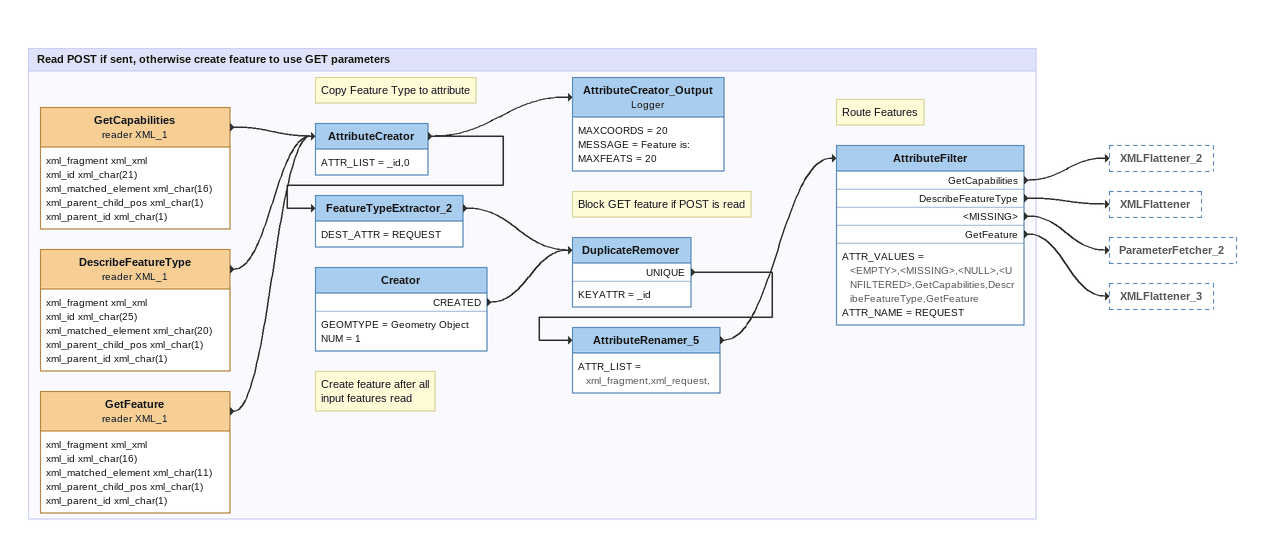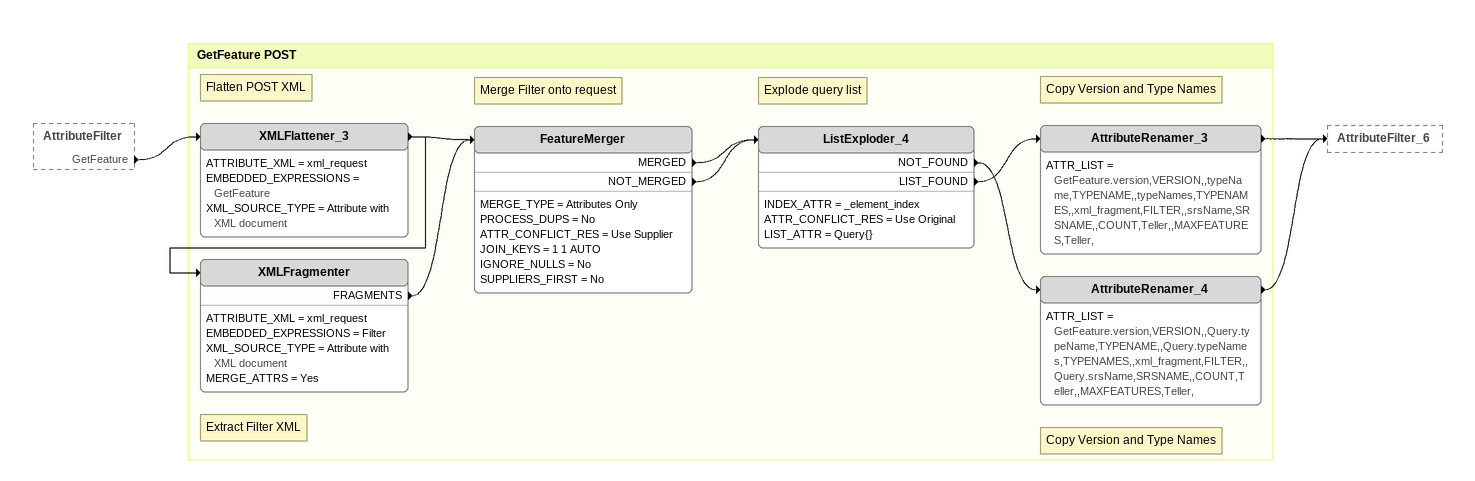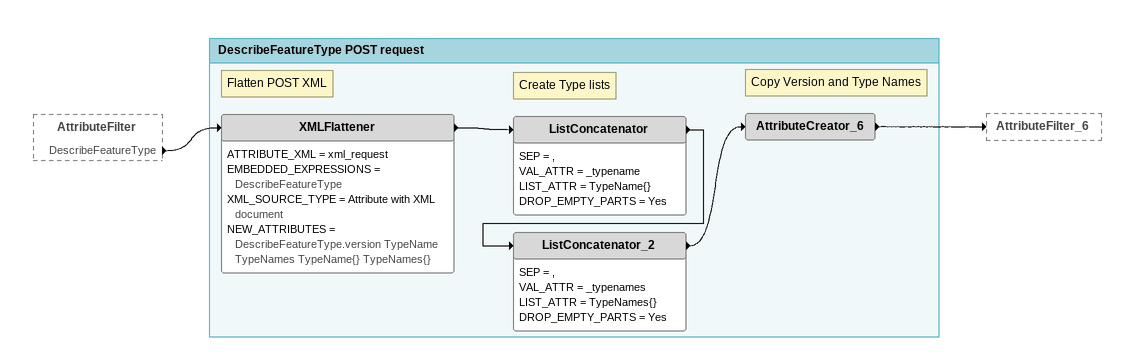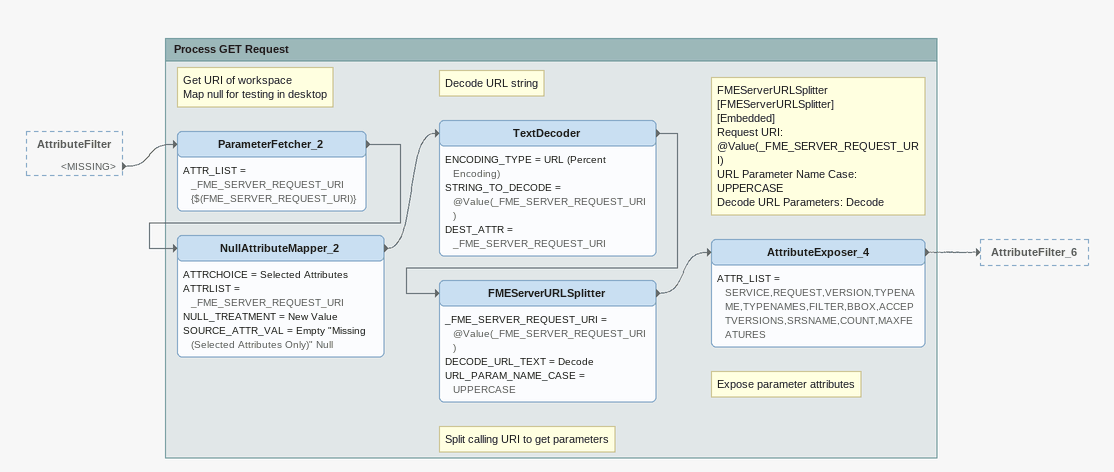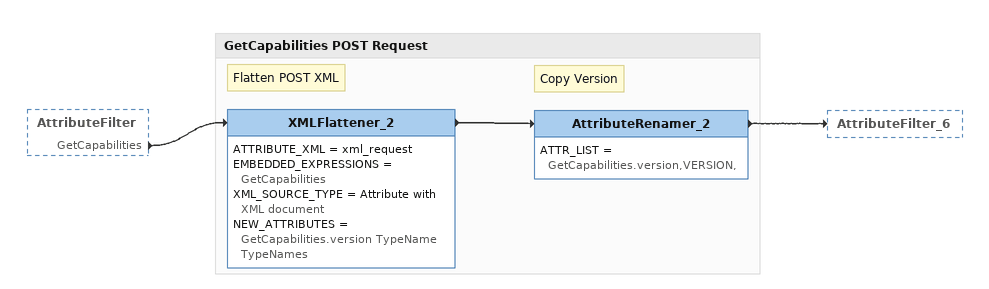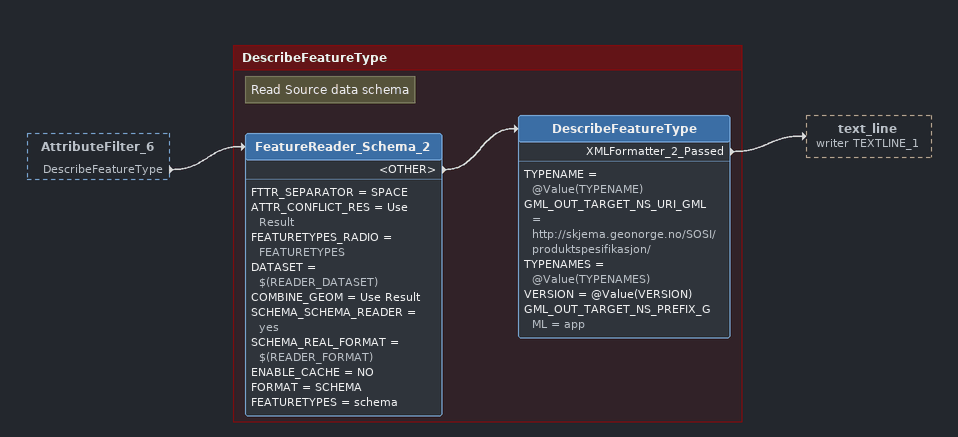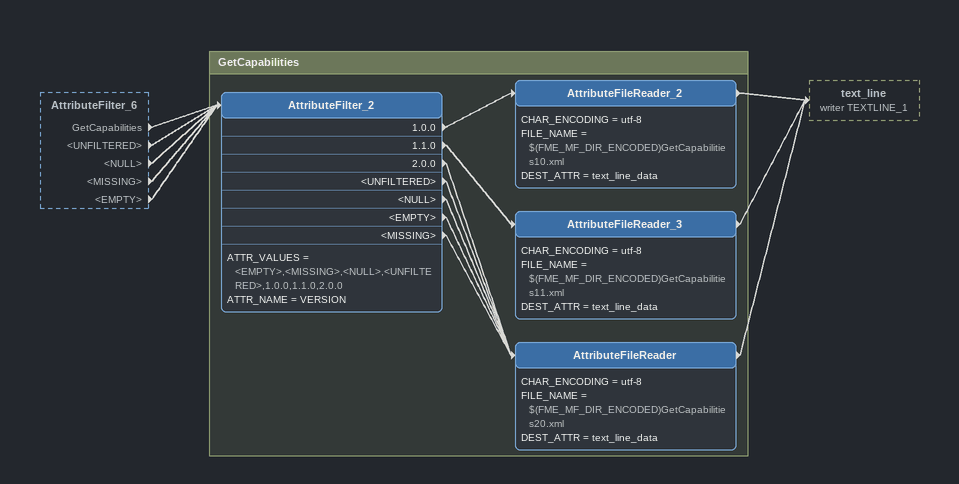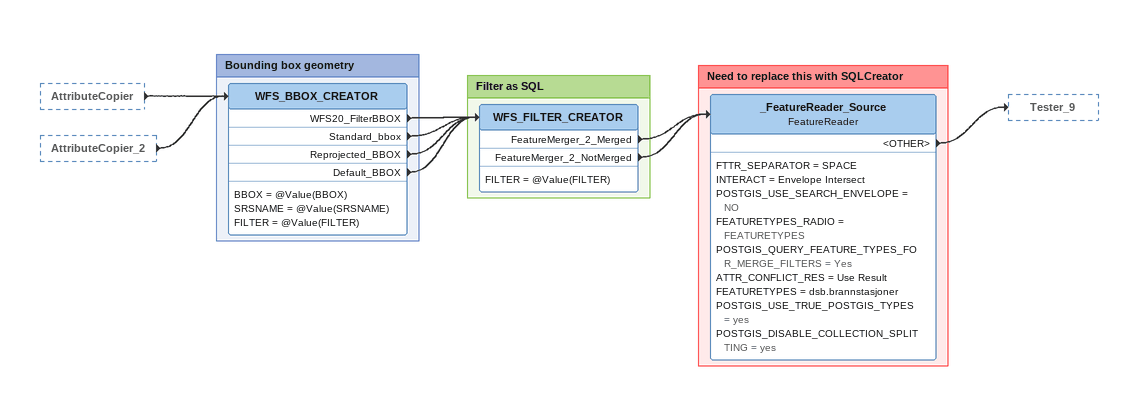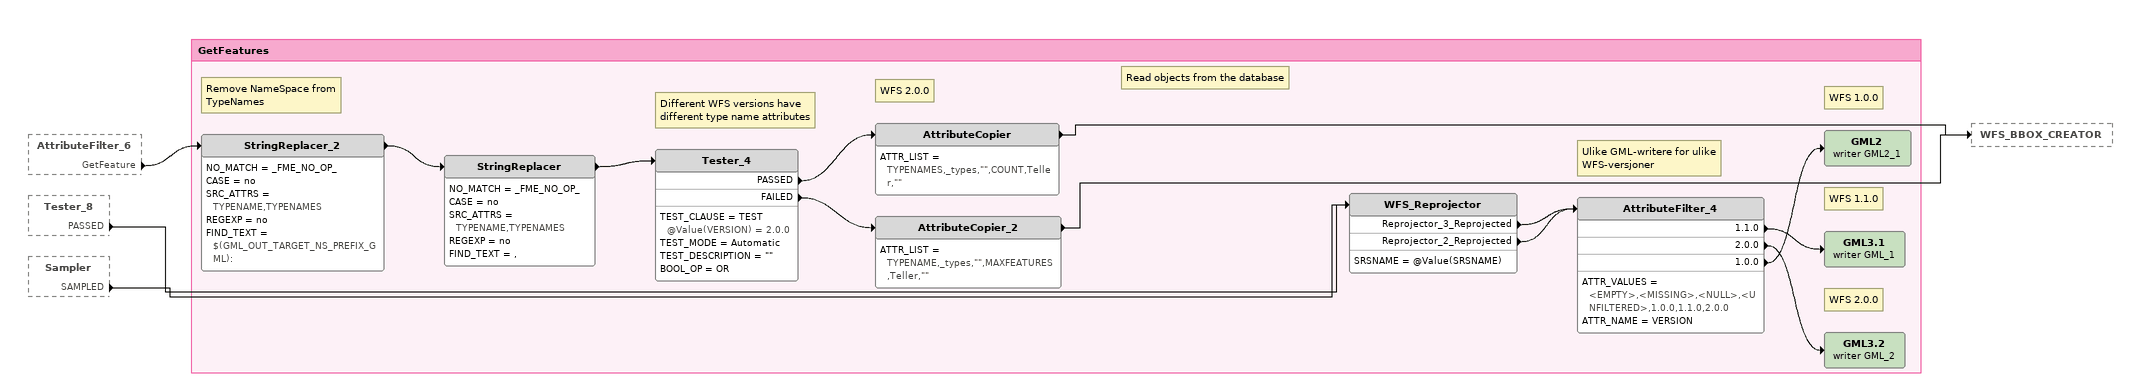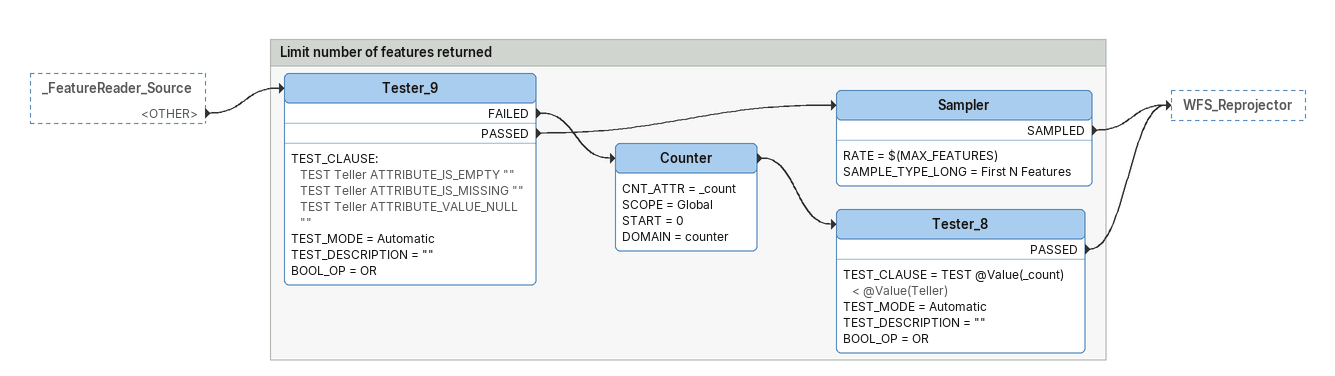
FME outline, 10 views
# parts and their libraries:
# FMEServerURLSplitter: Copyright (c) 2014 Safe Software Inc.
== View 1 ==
Bookmark: Read POST if sent, otherwise create feature to use GET parameters
GetCapabilities (reader XML_1)
    attributes: xml_fragment xml_xml, xml_id xml_char(21), xml_matched_element xml_char(16), xml_parent_child_pos xml_char(1), xml_parent_id xml_char(1)
    -> AttributeCreator
DescribeFeatureType (reader XML_1)
    attributes: xml_fragment xml_xml, xml_id xml_char(25), xml_matched_element xml_char(20), xml_parent_child_pos xml_char(1), xml_parent_id xml_char(1)
    -> AttributeCreator
GetFeature (reader XML_1)
    attributes: xml_fragment xml_xml, xml_id xml_char(16), xml_matched_element xml_char(11), xml_parent_child_pos xml_char(1), xml_parent_id xml_char(1)
    -> AttributeCreator
Note: Copy Feature Type to attribute
AttributeCreator
    ATTR_LIST = _id,0
    -> FeatureTypeExtractor_2
    -> AttributeCreator_Output
AttributeCreator_Output: Logger
    MAXCOORDS = 20
    MESSAGE = Feature is:
    MAXFEATS = 20
FeatureTypeExtractor_2
    DEST_ATTR = REQUEST
    -> DuplicateRemover
Note: Create feature after all / input features read
Creator
    GEOMTYPE = Geometry Object
    NUM = 1
    CREATED -> DuplicateRemover
Note: Block GET feature if POST is read
DuplicateRemover
    KEYATTR = _id
    UNIQUE -> AttributeRenamer_5
AttributeRenamer_5
    ATTR_LIST = xml_fragment,xml_request,
    -> AttributeFilter
Note: Route Features
AttributeFilter
    ATTR_VALUES = <EMPTY>,<MISSING>,<NULL>,<UNFILTERED>,GetCapabilities,DescribeFeatureType,GetFeature
    ATTR_NAME = REQUEST
    GetCapabilities -> XMLFlattener_2
    DescribeFeatureType -> XMLFlattener
    <MISSING> -> ParameterFetcher_2
    GetFeature -> XMLFlattener_3

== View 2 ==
AttributeFilter [outside]
    GetFeature -> XMLFlattener_3

Bookmark: GetFeature POST
Note: Flatten POST XML
XMLFlattener_3
    ATTRIBUTE_XML = xml_request
    EMBEDDED_EXPRESSIONS = GetFeature
    XML_SOURCE_TYPE = Attribute with XML document
    -> XMLFragmenter
    -> FeatureMerger
Note: Extract Filter XML
XMLFragmenter
    ATTRIBUTE_XML = xml_request
    EMBEDDED_EXPRESSIONS = Filter
    XML_SOURCE_TYPE = Attribute with XML document
    MERGE_ATTRS = Yes
    FRAGMENTS -> FeatureMerger
Note: Merge Filter onto request
FeatureMerger
    MERGE_TYPE = Attributes Only
    PROCESS_DUPS = No
    ATTR_CONFLICT_RES = Use Supplier
    JOIN_KEYS = 1 1 AUTO
    IGNORE_NULLS = No
    SUPPLIERS_FIRST = No
    MERGED -> ListExploder_4
    NOT_MERGED -> ListExploder_4
Note: Explode query list
ListExploder_4
    INDEX_ATTR = _element_index
    ATTR_CONFLICT_RES = Use Original
    LIST_ATTR = Query{}
    NOT_FOUND -> AttributeRenamer_4
    LIST_FOUND -> AttributeRenamer_3
Note: Copy Version and Type Names
AttributeRenamer_3
    ATTR_LIST = GetFeature.version,VERSION,,typeName,TYPENAME,,typeNames,TYPENAMES,,xml_fragment,FILTER,,srsName,SRSNAME,,COUNT,Teller,,MAXFEATURES,Teller,
    -> AttributeFilter_6
Note: Copy Version and Type Names
AttributeRenamer_4
    ATTR_LIST = GetFeature.version,VERSION,,Query.typeName,TYPENAME,,Query.typeNames,TYPENAMES,,xml_fragment,FILTER,,Query.srsName,SRSNAME,,COUNT,Teller,,MAXFEATURES,Teller,
    -> AttributeFilter_6

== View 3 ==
AttributeFilter [outside]
    DescribeFeatureType -> XMLFlattener

Bookmark: DescribeFeatureType POST request
Note: Flatten POST XML
XMLFlattener
    ATTRIBUTE_XML = xml_request
    EMBEDDED_EXPRESSIONS = DescribeFeatureType
    XML_SOURCE_TYPE = Attribute with XML document
    NEW_ATTRIBUTES = DescribeFeatureType.version TypeName TypeNames TypeName{} TypeNames{}
    -> ListConcatenator
Note: Create Type lists
ListConcatenator
    SEP = ,
    VAL_ATTR = _typename
    LIST_ATTR = TypeName{}
    DROP_EMPTY_PARTS = Yes
    -> ListConcatenator_2
ListConcatenator_2
    SEP = ,
    VAL_ATTR = _typenames
    LIST_ATTR = TypeNames{}
    DROP_EMPTY_PARTS = Yes
    -> AttributeCreator_6
Note: Copy Version and Type Names
AttributeCreator_6
    -> AttributeFilter_6

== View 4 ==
AttributeFilter [outside]
    <MISSING> -> ParameterFetcher_2

Bookmark: Process GET Request
Note: Get URI of workspace / Map null for testing in desktop
ParameterFetcher_2
    ATTR_LIST = _FME_SERVER_REQUEST_URI {$(FME_SERVER_REQUEST_URI)}
    -> NullAttributeMapper_2
NullAttributeMapper_2
    ATTRCHOICE = Selected Attributes
    ATTRLIST = _FME_SERVER_REQUEST_URI
    NULL_TREATMENT = New Value
    SOURCE_ATTR_VAL = Empty "Missing (Selected Attributes Only)" Null
    -> TextDecoder
Note: Decode URL string
TextDecoder
    ENCODING_TYPE = URL (Percent Encoding)
    STRING_TO_DECODE = @Value(_FME_SERVER_REQUEST_URI)
    DEST_ATTR = _FME_SERVER_REQUEST_URI
    -> FMEServerURLSplitter
Note: Split calling URI to get parameters
Note: FMEServerURLSplitter [FMEServerURLSplitter] / [Embedded] / Request URI: @Value(_FME_SERVER_REQUEST_URI) / URL Parameter Name Case: UPPERCASE / Decode URL Parameters: Decode
FMEServerURLSplitter
    _FME_SERVER_REQUEST_URI = @Value(_FME_SERVER_REQUEST_URI)
    DECODE_URL_TEXT = Decode
    URL_PARAM_NAME_CASE = UPPERCASE
    -> AttributeExposer_4
Note: Expose parameter attributes
AttributeExposer_4
    ATTR_LIST = SERVICE,REQUEST,VERSION,TYPENAME,TYPENAMES,FILTER,BBOX,ACCEPTVERSIONS,SRSNAME,COUNT,MAXFEATURES
    -> AttributeFilter_6

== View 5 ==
AttributeFilter [outside]
    GetCapabilities -> XMLFlattener_2

Bookmark: GetCapabilities POST Request
Note: Flatten POST XML
XMLFlattener_2
    ATTRIBUTE_XML = xml_request
    EMBEDDED_EXPRESSIONS = GetCapabilities
    XML_SOURCE_TYPE = Attribute with XML document
    NEW_ATTRIBUTES = GetCapabilities.version TypeName TypeNames
    -> AttributeRenamer_2
Note: Copy Version
AttributeRenamer_2
    ATTR_LIST = GetCapabilities.version,VERSION,
    -> AttributeFilter_6

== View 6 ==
AttributeFilter_6 [outside]
    DescribeFeatureType -> FeatureReader_Schema_2

Bookmark: DescribeFeatureType
Note: Read Source data schema
FeatureReader_Schema_2
    FTTR_SEPARATOR = SPACE
    ATTR_CONFLICT_RES = Use Result
    FEATURETYPES_RADIO = FEATURETYPES
    DATASET = $(READER_DATASET)
    COMBINE_GEOM = Use Result
    SCHEMA_SCHEMA_READER = yes
    SCHEMA_REAL_FORMAT = $(READER_FORMAT)
    ENABLE_CACHE = NO
    FORMAT = SCHEMA
    FEATURETYPES = schema
    <OTHER> -> DescribeFeatureType
DescribeFeatureType
    TYPENAME = @Value(TYPENAME)
    GML_OUT_TARGET_NS_URI_GML = http://skjema.geonorge.no/SOSI/produktspesifikasjon/
    TYPENAMES = @Value(TYPENAMES)
    VERSION = @Value(VERSION)
    GML_OUT_TARGET_NS_PREFIX_GML = app
    XMLFormatter_2_Passed -> text_line (writer TEXTLINE_1)

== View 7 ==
AttributeFilter_6 [outside]
    GetCapabilities -> AttributeFilter_2
    <UNFILTERED> -> AttributeFilter_2
    <NULL> -> AttributeFilter_2
    <MISSING> -> AttributeFilter_2
    <EMPTY> -> AttributeFilter_2

Bookmark: GetCapabilities
AttributeFilter_2
    ATTR_VALUES = <EMPTY>,<MISSING>,<NULL>,<UNFILTERED>,1.0.0,1.1.0,2.0.0
    ATTR_NAME = VERSION
    1.0.0 -> AttributeFileReader_2
    1.1.0 -> AttributeFileReader_3
    2.0.0 -> AttributeFileReader
    <UNFILTERED> -> AttributeFileReader
    <NULL> -> AttributeFileReader
    <EMPTY> -> AttributeFileReader
    <MISSING> -> AttributeFileReader
AttributeFileReader_2
    CHAR_ENCODING = utf-8
    FILE_NAME = $(FME_MF_DIR_ENCODED)GetCapabilities10.xml
    DEST_ATTR = text_line_data
    -> text_line (writer TEXTLINE_1)
AttributeFileReader_3
    CHAR_ENCODING = utf-8
    FILE_NAME = $(FME_MF_DIR_ENCODED)GetCapabilities11.xml
    DEST_ATTR = text_line_data
    -> text_line (writer TEXTLINE_1)
AttributeFileReader
    CHAR_ENCODING = utf-8
    FILE_NAME = $(FME_MF_DIR_ENCODED)GetCapabilities20.xml
    DEST_ATTR = text_line_data
    -> text_line (writer TEXTLINE_1)

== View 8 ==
AttributeCopier [outside]
    -> WFS_BBOX_CREATOR
AttributeCopier_2 [outside]
    -> WFS_BBOX_CREATOR

Bookmark: Bounding box geometry
WFS_BBOX_CREATOR
    BBOX = @Value(BBOX)
    SRSNAME = @Value(SRSNAME)
    FILTER = @Value(FILTER)
    WFS20_FilterBBOX -> WFS_FILTER_CREATOR
    Standard_bbox -> WFS_FILTER_CREATOR
    Reprojected_BBOX -> WFS_FILTER_CREATOR
    Default_BBOX -> WFS_FILTER_CREATOR

Bookmark: Filter as SQL
WFS_FILTER_CREATOR
    FILTER = @Value(FILTER)
    FeatureMerger_2_Merged -> _FeatureReader_Source
    FeatureMerger_2_NotMerged -> _FeatureReader_Source

Bookmark: Need to replace this with SQLCreator
_FeatureReader_Source: FeatureReader
    FTTR_SEPARATOR = SPACE
    INTERACT = Envelope Intersect
    POSTGIS_USE_SEARCH_ENVELOPE = NO
    FEATURETYPES_RADIO = FEATURETYPES
    POSTGIS_QUERY_FEATURE_TYPES_FOR_MERGE_FILTERS = Yes
    ATTR_CONFLICT_RES = Use Result
    FEATURETYPES = dsb.brannstasjoner
    POSTGIS_USE_TRUE_POSTGIS_TYPES = yes
    POSTGIS_DISABLE_COLLECTION_SPLITTING = yes
    <OTHER> -> Tester_9

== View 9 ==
AttributeFilter_6 [outside]
    GetFeature -> StringReplacer_2
Tester_8 [outside]
    PASSED -> WFS_Reprojector
Sampler [outside]
    SAMPLED -> WFS_Reprojector

Bookmark: GetFeatures
Note: Remove NameSpace from TypeNames
StringReplacer_2
    NO_MATCH = _FME_NO_OP_
    CASE = no
    SRC_ATTRS = TYPENAME,TYPENAMES
    REGEXP = no
    FIND_TEXT = $(GML_OUT_TARGET_NS_PREFIX_GML):
    -> StringReplacer
StringReplacer
    NO_MATCH = _FME_NO_OP_
    CASE = no
    SRC_ATTRS = TYPENAME,TYPENAMES
    REGEXP = no
    FIND_TEXT = ,
    -> Tester_4
Note: Different WFS versions have / different type name attributes
Tester_4
    TEST_CLAUSE = TEST @Value(VERSION) = 2.0.0
    TEST_MODE = Automatic
    TEST_DESCRIPTION = ""
    BOOL_OP = OR
    PASSED -> AttributeCopier
    FAILED -> AttributeCopier_2
Note: WFS 2.0.0
Note: Read objects from the database
AttributeCopier
    ATTR_LIST = TYPENAMES,_types,"",COUNT,Teller,""
    -> WFS_BBOX_CREATOR
AttributeCopier_2
    ATTR_LIST = TYPENAME,_types,"",MAXFEATURES,Teller,""
    -> WFS_BBOX_CREATOR
WFS_Reprojector
    SRSNAME = @Value(SRSNAME)
    Reprojector_3_Reprojected -> AttributeFilter_4
    Reprojector_2_Reprojected -> AttributeFilter_4
Note: Ulike GML-writere for ulike WFS-versjoner
AttributeFilter_4
    ATTR_VALUES = <EMPTY>,<MISSING>,<NULL>,<UNFILTERED>,1.0.0,1.1.0,2.0.0
    ATTR_NAME = VERSION
    1.1.0 -> GML3.1 (writer GML_1)
    2.0.0 -> GML3.2 (writer GML_2)
    1.0.0 -> GML2 (writer GML2_1)
Note: WFS 1.0.0
GML2 (writer GML2_1)
Note: WFS 1.1.0
GML3.1 (writer GML_1)
Note: WFS 2.0.0
GML3.2 (writer GML_2)

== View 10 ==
_FeatureReader_Source [outside]
    <OTHER> -> Tester_9

Bookmark: Limit number of features returned
Tester_9
    TEST_CLAUSE:
      TEST Teller ATTRIBUTE_IS_EMPTY ""
      TEST Teller ATTRIBUTE_IS_MISSING ""
      TEST Teller ATTRIBUTE_VALUE_NULL ""
    TEST_MODE = Automatic
    TEST_DESCRIPTION = ""
    BOOL_OP = OR
    FAILED -> Counter
    PASSED -> Sampler
Sampler
    RATE = $(MAX_FEATURES)
    SAMPLE_TYPE_LONG = First N Features
    SAMPLED -> WFS_Reprojector
Counter
    CNT_ATTR = _count
    SCOPE = Global
    START = 0
    DOMAIN = counter
    -> Tester_8
Tester_8
    TEST_CLAUSE = TEST @Value(_count) < @Value(Teller)
    TEST_MODE = Automatic
    TEST_DESCRIPTION = ""
    BOOL_OP = OR
    PASSED -> WFS_Reprojector
